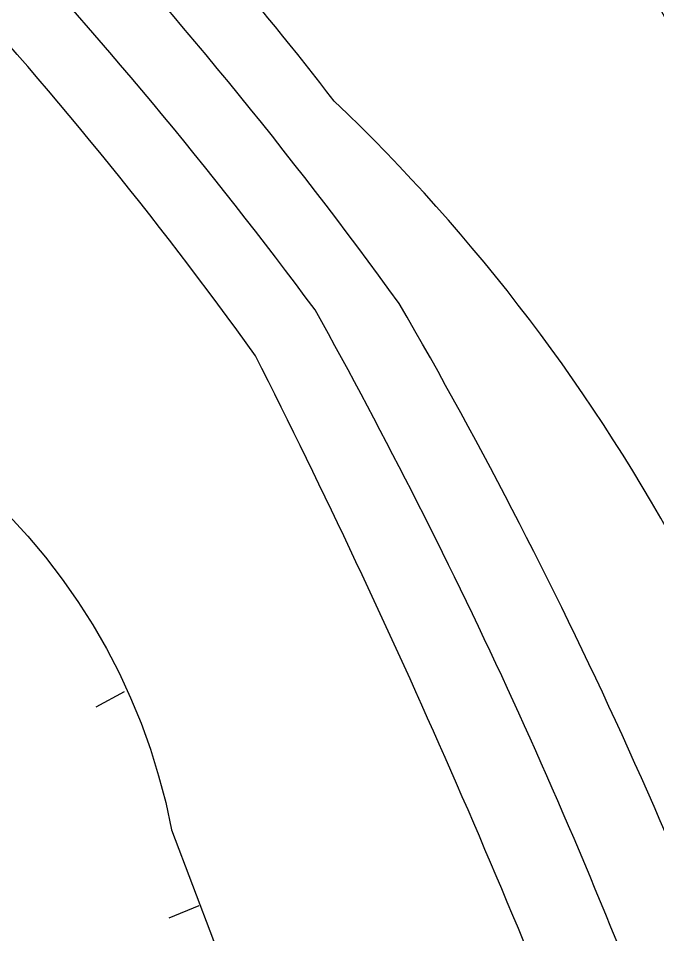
# Model space of a CAD drawing. Header units: feet. Extents: x 1023941 to 1026768, y 90264 to 94497.
# Drawn here: x 1025949.8 to 1025989.3, y 91506.5 to 91563.1 of the extents above; entities that cross this region are included whole.
import ezdxf

# ---------------------------------------------------------------- set-up
doc = ezdxf.new("R2010")
doc.units = ezdxf.units.FT
doc.header["$MEASUREMENT"] = 0
doc.linetypes.add('LTP706', pattern=[40, 40, 0])
for name, color, linetype in [('CF-DEP_INT', 9, 'LTP706'), ('CF-INDEX', 11, 'Continuous'), ('CF-INTERMED', 9, 'Continuous')]:
    doc.layers.add(name, color=color, linetype=linetype)

# ---------------------------------------------------------------- blocks, each defined once
blk = doc.blocks.new('DEPRESS2')
blk.add_line((0.005859, -0.996094), (0.001953, -0.001953))

msp = doc.modelspace()

# ---------------------------------------------------------------- linework, layer by layer
at = {"layer": 'CF-DEP_INT', "flags": 128}
for points, elevation in [([(1025965.78, 91271.65, -0.04265299), (1025955.69, 91306.01, 0.14196873), (1025945.99, 91325.85, 0.17613945), (1025927.73, 91325.89, -0.02001155), (1025884.21, 91315.07), (1025891.73, 91320.97, 0.16635852), (1025900.65, 91331.6, 0.16095071), (1025909.01, 91331.21, 0.037151), (1025936.83, 91341.75, 0.54741935), (1025936.72, 91350.22, -0.06752476), (1025880.12, 91348.8, -0.02419581), (1025934.98, 91365.01), (1025942.65, 91367.91, 0.24313283), (1025944.42, 91371.07, 0.05049684), (1025933.72, 91420.42), (1025925.27, 91450.78, 0.10508764), (1025871.71, 91539.44, 0.09002576), (1025826.99, 91568.91, 0.04333758), (1025731.71, 91589.93), (1025689.02, 91596.24, -0.05852594), (1025636.1, 91610.17), (1025629.68, 91612.94, 0.07739849), (1025661.52, 91608.66, 0.11613576), (1025673.13, 91612.38, 0.12241772), (1025655.83, 91626.73), (1025635.87, 91638.32, 0.0961217), (1025699.7, 91620.47, 0.01980891), (1025731.47, 91617.5, -0.03208171), (1025815.81, 91605.5, -0.06209131), (1025865.9, 91586.4), (1025879.13, 91584.64, -0.1366169), (1025884.12, 91581.38, 0.19507184), (1025894.32, 91580.01, -0.20399344), (1025898.67, 91576.92, 0.14170902), (1025911.81, 91564.98), (1025914.6, 91562.95), (1025932.73, 91562.9, -0.50102015), (1025937.63, 91555.96, 0.06367084), (1025936.4, 91546.46, 0.1482813), (1025945.48, 91535.86, -0.17900654), (1025959.31, 91513.01), (1025961.89, 91506.16, -0.07872375), (1025957.87, 91498.78, 0.48149321), (1025964.92, 91483.43), (1025974.78, 91480.42), (1025977.03, 91478.95, -0.21744418), (1025976.3, 91466.65, 0.05583349), (1025971.62, 91430.87), (1025972.59, 91417.26, 0.08483515), (1025975.43, 91397.48, 0.12655096), (1025982.15, 91385.36), (1025995.58, 91384.3), (1026001.09, 91384.3, -0.07872908), (1025993.73, 91364.64), (1025992, 91361.56), (1025992.64, 91359.69, -0.3640393), (1026006.72, 91348.79, -0.18798327), (1026001.78, 91344.29, 0.31856196), (1025993.14, 91333.22, 0.11154033), (1025995.8, 91311.65, -0.0278637), (1026009.46, 91255.04, 0.01565753), (1026019.74, 91213.35, 0.08293201), (1026022.68, 91206.02, -0.41147713), (1026020.17, 91202.93, -0.03345894), (1026003.52, 91240.94), (1025997.64, 91248.33), (1025996.8, 91252.1, -0.25493521), (1025997.66, 91261.17), (1025995.15, 91269.71), (1025986.91, 91296.47), (1025983.36, 91304.88), (1025981.75, 91306.71, 0.43481401), (1025980.4, 91305.07, 0.10045414), (1025979.35, 91297.23, -0.06325987), (1025979.67, 91279.95), (1025977.73, 91275.36, -0.21988672), (1025969.9, 91262.43), (1025965.78, 91271.65)], 79), ([(1025930.89, 91438.94, 0.12087428), (1025877.31, 91537.38, 0.15498615), (1025806.35, 91577.48), (1025772.91, 91585.34), (1025764.77, 91587.33), (1025754.91, 91601.67), (1025728.47, 91615.32, -0.03184923), (1025817.64, 91602.74, -0.14801433), (1025911.84, 91547.79, -0.10030021), (1025956.51, 91457.64, -0.02325591), (1025972.28, 91390.95, -0.0804656), (1025964.13, 91395.46, 0.22239165), (1025956.79, 91397.15, -0.22302815), (1025946.03, 91392.19, -0.23847519), (1025942.8, 91398.66), (1025930.89, 91438.94)], 78)]:
    msp.add_lwpolyline(points, format="xyb", close=True, dxfattribs=dict(at, elevation=elevation))
at = {"layer": 'CF-INDEX', "elevation": 75, "flags": 128}
msp.add_lwpolyline([(1026081.9, 91772.68, 0.10224988), (1026081.64592, 91738.55601, -0.08294587), (1026082.38778, 91696.06531, -0.08275933), (1026079.55, 91672.9, 0.2348754), (1026088.23, 91635.49), (1026107.01685, 91618.23279), (1026118.46807, 91596.03409, -0.08734936), (1026122.9971, 91574.08698, -0.0565289), (1026116.75874, 91552.06935, -0.04327236), (1026103.99, 91531.76), (1026086.43, 91517.19), (1026072.18, 91510.42, -0.12879689), (1026050.71, 91508.78, -0.05761111), (1026037.19524, 91520.32097, -0.23079932), (1026032.91597, 91533.96936, 0.27981123), (1026029.76, 91536.96), (1026000.26, 91546.95, -0.08903342), (1025990.71, 91561.32, 0.116314), (1025967.65, 91589.8, 0.0471965), (1025947.88, 91605.66, -0.09105278), (1025926.18, 91629.37, 0.0261383), (1025895.54719, 91646.25092, -0.0804895), (1025877.65851, 91651.05669, -0.08007069)], format="xyb", dxfattribs=at)
at = {"layer": 'CF-INTERMED', "flags": 128}
for points, elevation in [([(1026122.91293, 91660.99208, 0.01653981), (1026144.26, 91611.1), (1026148.46, 91604.53), (1026151.08007, 91588.7731, -0.07479528), (1026154.82, 91555.71, -0.14937778), (1026147.01576, 91527.5446), (1026132.52614, 91500.41951, -0.04021913), (1026116.23, 91480.44, -0.09427864), (1026088.94, 91463.08, 0.06212128), (1026057.2, 91445.99, -0.15362905), (1026042.96468, 91442.37216, 0.08716008), (1026023.7, 91440.3), (1026018.57, 91439.11), (1026005.44, 91451.75, -0.0503669), (1025987.23481, 91490.43493, 0.02669174), (1025964.49564, 91542.29315, 0.06038045), (1025921.73014, 91588.73518, 0.03543196), (1025868.74301, 91624.19848, 0.02289702)], 79), ([(1026117.73, 91646.38, -0.03789053), (1026134.74868, 91613.55439, 0.05259184), (1026140.9, 91602.41), (1026146.35, 91575.34), (1026147.2, 91552.4, -0.14055181), (1026144.88, 91544.5, -0.03859903), (1026128.9, 91518.26, -0.11208081), (1026124.9084, 91507.69571, 0.0284705), (1026109.44, 91491.86, -0.06154129), (1026095.27898, 91480.95664), (1026072.55, 91465.61), (1026068.62006, 91462.26458, -0.10407443), (1026049.42, 91447.91, 0.05999621), (1026024.1836, 91447.37488, -0.331089), (1026021.25, 91448.75, -0.08829495), (1026009.38, 91459.23, -0.08569841), (1025990.70433, 91495.93974, 0.03929613), (1025968.17081, 91545.12635, 0.05646002), (1025923.91, 91592.6, 0.05147611), (1025866.73, 91629.33, 0.02382307)], 78), ([(1026116.37, 91633.26, -0.02351386), (1026129.73246, 91606.39406, -0.15253511), (1026135.54449, 91589.719, -0.12477627), (1026137.27442, 91552.75296, -0.04813299), (1026123.40327, 91527.7263), (1026121.38477, 91523.44174), (1026119.91, 91518.45, -0.04336971), (1026075.48, 91482.82, -0.07685656), (1026065.11, 91478.22, 0.13417308), (1026058.61, 91472.23, -0.26607017), (1026046.15859, 91464.54688), (1026038.12, 91462.8), (1026033.28, 91461.53), (1026015.38, 91464.19, -0.15779466), (1025998.87533, 91489.18013, 0.04996874), (1025973.37, 91545.52, 0.06010751), (1025926.54, 91596.13, 0.05855044), (1025865.88, 91633.98)], 77), ([(1026111.92, 91625.3), (1026126.01, 91596.37), (1026130.98, 91574.9, -0.03222998), (1026125.22, 91550.74), (1026112.46, 91526.65, -0.04036778), (1026092.13802, 91508.39177, 0.0622317), (1026075.6, 91498.07, -0.11832015), (1026059.49, 91492.01, 0.16751536), (1026053.39, 91488.79, -0.24215578), (1026044.94023, 91485.96385, -0.09589887), (1026026.48254, 91490.27403, -0.20857805), (1026015.5, 91498.8, -0.10855928), (1026004.46554, 91516.91421, 0.24680786), (1025996.90893, 91524.13931, -0.1478903), (1025991.16212, 91529.27454, 0.08033896), (1025969.3532, 91558.02884, 0.04547672), (1025937.56473, 91592.20472, 0.05840509), (1025884.36127, 91633.34831)], 76)]:
    msp.add_lwpolyline(points, format="xyb", dxfattribs=dict(at, elevation=elevation))

# ---------------------------------------------------------------- block references
at = {"layer": 'CF-DEP_INT', "yscale": 2, "zscale": 2}
for p, xscale, rotation in [((1025956.41, 91521.55, 79), 1.999999999985271, 298.1219189990881), ((1025961.01, 91508.33, 79), 2.000000000013215, 292.0427420005715)]:
    msp.add_blockref('DEPRESS2', p, dxfattribs=dict(at, xscale=xscale, rotation=rotation))

doc.saveas('drawing.dxf')
